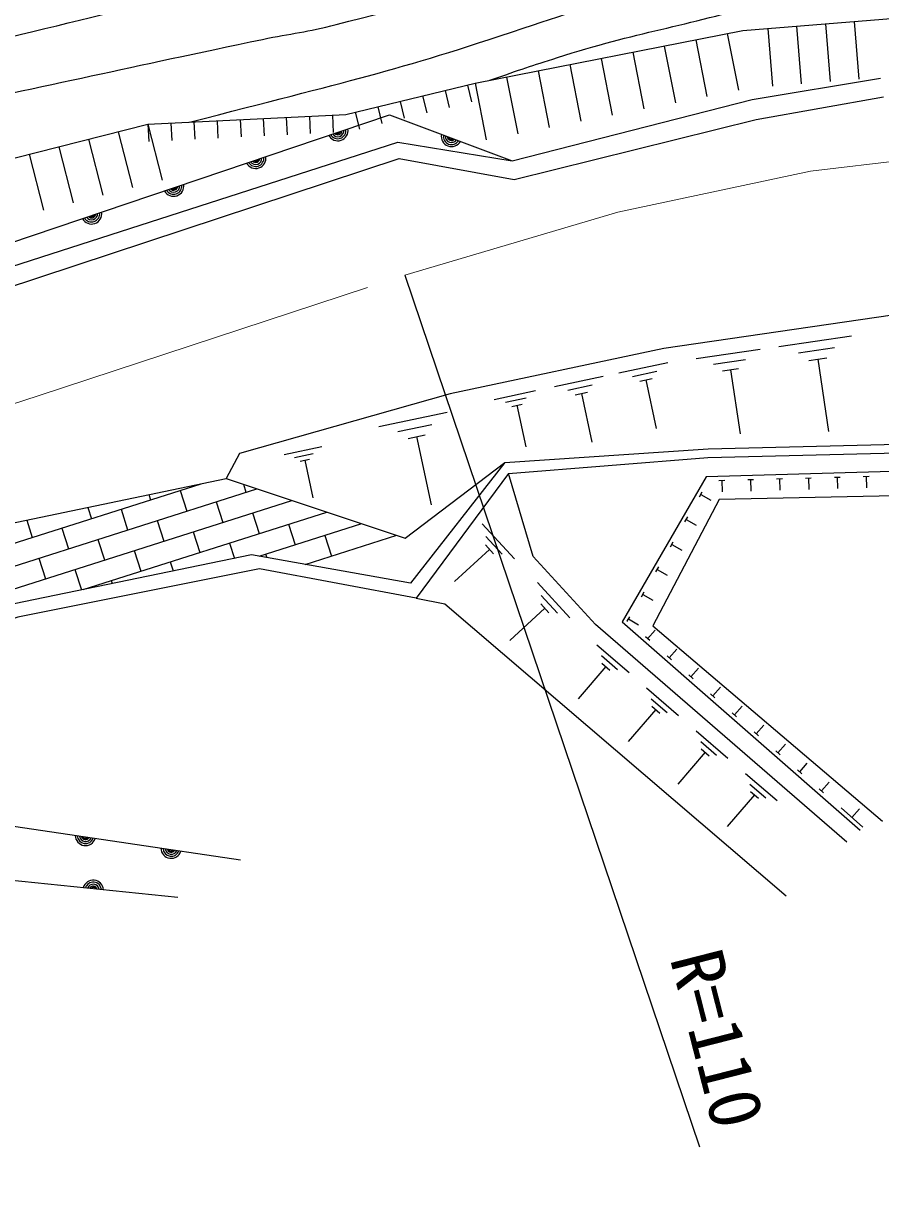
# Model space of a CAD drawing. Units: millimetres, scale not verified. Extents: x 40000 to 680000, y 20000 to 380000.
# Drawn here: x 398222 to 427895, y 264089 to 304802 of the extents above; entities that cross this region are included whole.
import ezdxf
from ezdxf.enums import TextEntityAlignment as Align

# ---------------------------------------------------------------- set-up
doc = ezdxf.new("R2010")
doc.units = ezdxf.units.MM
doc.header["$LTSCALE"] = 1000
doc.linetypes.add('CHAIN', pattern=[18.5, 12, -1.5, 3.5, -1.5])
for name, color, linetype, lineweight in [('M-BGD', 7, 'Continuous', 25), ('M-BMK', 2, 'CHAIN', 13), ('M-BMK-SRVR', 3, 'Continuous', 25)]:
    doc.layers.add(name, color=color, linetype=linetype, lineweight=lineweight)
doc.styles.add('ＭＳ ゴシック', font='')
doc.styles.get('ＭＳ ゴシック').set_extended_font_data('MS Gothic')

msp = doc.modelspace()

# ---------------------------------------------------------------- linework, layer by layer
at = {"layer": 'M-BGD'}
for p, q in [((423993, 304630), (424155, 302636)), ((424990, 304710), (425151, 302717)), ((425986, 304791), (426148, 302798)), ((426983, 304872), (427145, 302879)), ((421497, 304238), (421883, 302275)), ((422588, 304453), (422974, 302490)), ((419315, 303809), (419701, 301846)), ((420406, 304023), (420792, 302061)), ((417133, 303379), (417519, 301417)), ((418224, 303594), (418610, 301631)), ((414951, 302950), (415337, 300987)), ((416042, 303165), (416428, 301202)), ((413598, 302672), (413739, 302088)), ((413860, 302735), (414246, 300773)), ((411265, 302108), (411406, 301524)), ((412042, 302296), (412183, 301712)), ((412820, 302484), (412961, 301900)), ((409710, 301732), (409851, 301148)), ((410487, 301920), (410628, 301336)), ((402527, 301318), (403018, 299379)), ((402527, 301318), (402556, 300719)), ((403326, 301357), (403355, 300758)), ((404125, 301396), (404155, 300797)), ((404924, 301435), (404954, 300835)), ((405724, 301474), (405753, 300874)), ((406523, 301512), (406552, 300913)), ((407322, 301551), (407351, 300952)), ((408121, 301590), (408150, 300991)), ((408920, 301629), (408949, 301030)), ((401501, 301058), (401992, 299120)), ((399448, 300538), (399939, 298600)), ((400474, 300798), (400965, 298860)), ((398421, 300278), (398912, 298340)), ((424378, 293626), (426886, 293994)), ((425051, 293404), (426305, 293588)), ((421518, 293206), (423733, 293531)), ((422112, 293010), (423220, 293173)), ((425411, 293137), (426037, 293229)), ((425724, 293183), (426092, 290675)), ((418841, 292707), (420529, 293064)), ((419308, 292585), (420151, 292764)), ((422430, 292774), (422983, 292855)), ((422706, 292815), (423031, 290599)), ((416606, 292233), (418293, 292590)), ((419563, 292419), (419985, 292508)), ((419774, 292463), (420131, 290776)), ((414517, 291791), (415950, 292094)), ((417072, 292112), (417916, 292290)), ((417328, 291945), (417750, 292035)), ((417539, 291990), (417896, 290303)), ((414913, 291688), (415630, 291839)), ((415130, 291546), (415488, 291622)), ((415309, 291584), (415613, 290151)), ((410524, 290845), (412889, 291345)), ((411178, 290674), (412360, 290925)), ((411536, 290441), (412127, 290566)), ((411832, 290504), (412332, 288139)), ((407242, 289877), (408548, 290153)), ((407603, 289782), (408256, 289921)), ((407801, 289654), (408127, 289723)), ((407964, 289688), (408240, 288383)), ((411442, 286985), (414891, 289607)), ((425299, 289067), (425499, 289073)), ((425399, 289070), (425410, 288670)), ((426298, 289096), (426498, 289101)), ((426398, 289098), (426410, 288699)), ((427298, 289124), (427498, 289130)), ((427398, 289127), (427409, 288727)), ((386423, 283161), (404378, 288868)), ((386842, 282507), (406303, 288693)), ((405239, 289048), (411442, 286985)), ((405835, 288849), (405923, 288573)), ((422300, 288982), (422500, 288988)), ((422400, 288985), (422411, 288585)), ((423300, 289011), (423500, 289016)), ((423400, 289013), (423411, 288614)), ((424299, 289039), (424499, 289045)), ((424399, 289042), (424411, 288642)), ((387262, 281853), (407513, 288291)), ((402565, 288491), (402622, 288310)), ((403647, 288636), (403874, 287921)), ((421623, 288411), (421723, 288584)), ((421673, 288498), (422019, 288297)), ((400282, 285206), (408723, 287889)), ((400449, 288050), (400573, 287659)), ((401598, 287985), (401825, 287270)), ((404898, 288247), (405125, 287532)), ((406150, 287858), (406377, 287143)), ((398333, 287610), (398524, 287008)), ((402849, 287595), (403077, 286881)), ((406382, 286357), (409933, 287487)), ((407402, 287469), (407629, 286754)), ((414105, 287486), (415222, 286267)), ((421121, 287547), (421221, 287720)), ((421171, 287633), (421517, 287432)), ((399549, 287333), (399776, 286618)), ((404101, 287206), (404328, 286492)), ((407971, 286076), (411144, 287084)), ((408653, 287080), (408881, 286365)), ((414232, 287041), (414791, 286432)), ((400800, 286944), (401028, 286229)), ((405353, 286817), (405522, 286283)), ((414219, 286749), (414499, 286445)), ((420619, 286682), (420719, 286855)), ((420669, 286768), (421015, 286567)), ((398751, 286293), (398979, 285578)), ((402052, 286555), (402279, 285840)), ((406604, 286428), (406642, 286311)), ((414359, 286597), (413140, 285480)), ((400003, 285904), (400229, 285194)), ((403304, 286166), (403405, 285848)), ((420117, 285817), (420217, 285990)), ((420167, 285903), (420513, 285703)), ((401255, 285515), (401287, 285412)), ((416023, 285445), (417141, 284226)), ((416150, 285001), (416709, 284391)), ((419615, 284952), (419715, 285125)), ((419665, 285039), (420011, 284838)), ((416138, 284709), (416417, 284404)), ((416277, 284556), (415058, 283439)), ((419128, 284114), (419213, 284260)), ((419171, 284187), (419516, 283986)), ((419151, 284094), (419128, 284114)), ((419829, 283501), (420092, 283802)), ((419904, 283436), (419754, 283567)), ((418073, 283297), (419188, 282332)), ((420582, 282843), (420845, 283144)), ((418231, 282917), (418789, 282434)), ((418250, 282656), (418529, 282415)), ((420657, 282777), (420506, 282909)), ((418389, 282536), (417424, 281421)), ((421410, 282119), (421259, 282251)), ((421334, 282185), (421598, 282486)), ((419797, 281805), (420904, 280847)), ((422087, 281527), (422351, 281828)), ((419954, 281427), (420508, 280948)), ((422163, 281461), (422012, 281592)), ((420111, 281049), (419153, 279942)), ((419973, 281169), (420250, 280929)), ((422915, 280802), (422765, 280934)), ((422840, 280868), (423103, 281169)), ((421513, 280320), (422613, 279369)), ((423668, 280144), (423518, 280276)), ((423593, 280210), (423856, 280511)), ((421669, 279945), (422219, 279469)), ((424346, 279552), (424609, 279853)), ((421825, 279570), (420874, 278470)), ((421688, 279688), (421963, 279451)), ((424421, 279486), (424270, 279618)), ((425174, 278828), (425023, 278959)), ((425098, 278893), (425362, 279195)), ((423222, 278842), (424314, 277897)), ((425851, 278235), (426114, 278536)), ((423532, 278096), (422587, 277005)), ((423377, 278469), (423923, 277997)), ((423395, 278215), (423668, 277978)), ((425926, 278169), (425776, 278301)), ((427281, 276984), (426529, 277643)), ((426905, 277314), (427168, 277615))]:
    msp.add_line(p, q, dxfattribs=at)
for points in [[(413860, 302735), (423134, 304560), (430832, 305185), (435003, 305944), (438753, 305232)], [(208962, 271464), (223405, 269409), (236965, 268155), (239053, 268421), (250663, 267449), (257610, 266020), (267500, 265045), (274607, 264703), (288338, 264976), (298545, 265801), (310607, 267549), (320556, 269260), (324578, 270673), (335084, 275971), (336828, 276559), (350323, 279206), (360730, 282588), (374824, 286819), (388894, 291457), (390927, 294174), (411186, 300692), (415147, 300043), (423457, 302174), (427895, 302913)], [(402527, 301318), (409377, 301651), (413860, 302735)], [(208895, 270981), (223291, 268954), (236945, 267709), (239065, 267869), (250585, 266904), (257528, 265476), (267460, 264497), (274600, 264154), (288366, 264427), (298606, 265255), (310693, 267006), (320695, 268727), (324794, 270167), (335307, 275271), (336971, 275923), (350461, 278674), (360964, 281796), (375031, 286201), (389237, 290804), (391299, 293551), (411228, 300129), (415209, 299400), (423590, 301483), (427999, 302268)], [(299546, 267984), (311669, 270008), (320911, 273489), (325885, 276064), (342695, 280972), (347731, 283759), (355105, 285659), (358329, 287133), (368790, 289995), (369540, 290745), (375907, 293014), (384118, 295182), (387143, 296632), (394829, 299369), (402527, 301318)], [(388711, 291397), (390290, 294681), (410899, 301645), (415147, 300043)], [(457334, 279078), (457434, 292645), (457201, 294378), (456368, 295044), (445418, 295432), (430611, 295045), (420398, 293547), (412992, 291979), (405698, 289912), (405239, 289048)], [(414891, 289607), (421933, 290076), (437884, 290471), (452380, 288919), (454687, 279043)], [(415011, 289220), (421914, 289781), (437876, 290168), (452079, 288631), (454309, 278894)], [(414891, 289607), (411622, 285429), (406113, 286405), (397898, 284715), (388066, 281538), (384955, 279005), (380173, 275296), (375962, 272762), (374953, 272154)], [(453964, 278855), (451491, 288041), (437117, 289545), (421865, 289113), (418946, 284084), (427188, 276877)], [(415011, 289220), (411822, 284907), (406397, 285926), (398020, 284252), (388298, 281110), (385253, 278630), (380443, 274901), (376209, 272352), (375200, 271744)], [(426735, 276464), (418032, 283994), (415869, 286353), (415011, 289220)], [(386003, 283814), (397203, 287375), (405239, 289048)], [(452739, 279122), (451014, 287326), (437272, 288637), (422307, 288320), (420007, 283950), (427965, 277192)], [(411822, 284907), (412805, 284714), (424631, 274598)], [(372891, 265810), (379447, 270991), (385843, 274984), (391489, 277088), (394837, 277213), (397955, 276998), (405733, 275845)], [(403570, 274543), (397711, 275149), (394802, 275178), (391924, 274779), (387678, 273518), (385089, 272139), (380766, 269056), (374251, 264089)]]:
    msp.add_lwpolyline(points, dxfattribs=at)
for centre, radius, start, end in [((409104, 301096), 354, 207.4683, 9.8735), ((409104, 301096), 283, 209.6923, 7.6494), ((409104, 301096), 212, 213.4387, 3.9031), ((409104, 301096), 142, 221.1504, 356.1914), ((409104, 301096), 100, 231.4681, 345.8737), ((413042, 300895), 354, 168.1233, 330.5284), ((413042, 300895), 283, 170.3473, 328.3044), ((413042, 300895), 212, 174.0936, 324.5581), ((413042, 300895), 142, 181.8054, 316.8463), ((413042, 300895), 100, 192.123, 306.5287), ((406262, 300136), 354, 207.4683, 9.8735), ((406262, 300136), 283, 209.6923, 7.6494), ((406262, 300136), 212, 213.4387, 3.9031), ((406262, 300136), 142, 221.1504, 356.1914), ((406262, 300136), 100, 231.4681, 345.8737), ((403419, 299175), 354, 207.4683, 9.8735), ((403419, 299175), 283, 209.6923, 7.6494), ((403419, 299175), 212, 213.4387, 3.9031), ((403419, 299175), 142, 221.1504, 356.1914), ((403419, 299175), 100, 231.4681, 345.8737), ((400577, 298215), 354, 207.4683, 9.8735), ((400577, 298215), 283, 209.6923, 7.6494), ((400577, 298215), 212, 213.4387, 3.9031), ((400577, 298215), 142, 221.1504, 356.1914), ((400577, 298215), 100, 231.4681, 345.8737), ((400368, 276695), 354, 180.3667, 342.7719), ((400368, 276695), 283, 182.5908, 340.5479), ((400368, 276695), 212, 186.3371, 336.8016), ((400368, 276695), 142, 194.0488, 329.0898), ((400368, 276695), 100, 204.3665, 318.7722), ((403336, 276255), 354, 180.3667, 342.7719), ((403336, 276255), 283, 182.5908, 340.5479), ((403336, 276255), 212, 186.3371, 336.8016), ((403336, 276255), 142, 194.0488, 329.0898), ((403336, 276255), 100, 204.3665, 318.7722), ((400635, 274792), 354, 2.8944, 165.2995), ((400635, 274792), 283, 5.1184, 163.0755), ((400635, 274792), 212, 8.8647, 159.3292), ((400635, 274792), 142, 16.5765, 151.6174), ((400635, 274792), 100, 26.8941, 141.2998)]:
    msp.add_arc(centre, radius, start, end, dxfattribs=at)
for points, knots in [([(341086, 290912), (342027, 290903), (342300, 290931), (343077, 290956), (349610, 291167), (353228, 291993), (359686, 292999), (361461, 293275), (362464, 293385), (364220, 293764), (366954, 294355), (368481, 294725), (371168, 295505), (374746, 296544), (376670, 297386), (380234, 298476), (382118, 299053), (383189, 299334), (385106, 299793), (388799, 300677), (390916, 300948), (394634, 301723), (399274, 302690), (401861, 303286), (406501, 304254), (407492, 304461), (408064, 304506), (409043, 304764), (411486, 305406), (412905, 305618), (415271, 306504), (415549, 306608), (415694, 306693), (415973, 306796), (416647, 307046), (417050, 307113), (417728, 307353), (419252, 307894), (420083, 308265), (421540, 308965), (423336, 309828), (424336, 310336), (426031, 311383), (426679, 311784), (427055, 311998), (427640, 312486), (428315, 313049), (428698, 313364), (429292, 314012), (429737, 314498), (429976, 314784), (430350, 315326), (430851, 316051), (430978, 316374), (431409, 317318)], [0, 0, 0, 0, 1, 1, 1, 2, 2, 2, 3, 3, 3, 4, 4, 4, 5, 5, 5, 6, 6, 6, 7, 7, 7, 8, 8, 8, 9, 9, 9, 10, 10, 10, 11, 11, 11, 12, 12, 12, 13, 13, 13, 14, 14, 14, 15, 15, 15, 16, 16, 16, 17, 17, 17, 18, 18, 18, 18]), ([(403972, 301388), (409523, 302827), (411083, 303145), (415526, 304640), (417272, 305228), (418268, 305515), (419974, 306210), (420955, 306610), (421500, 306851), (422431, 307356), (424623, 308543), (425866, 309193), (427938, 310579), (429168, 311402), (429851, 311879), (430987, 312827), (431913, 313599), (432405, 314074), (433189, 314989), (433961, 315888), (434207, 316266), (434968, 317447)], [0, 0, 0, 0, 1, 1, 1, 2, 2, 2, 3, 3, 3, 4, 4, 4, 5, 5, 5, 6, 6, 6, 7, 7, 7, 7]), ([(378580, 299492), (380623, 300188), (381207, 300343), (382902, 300851), (388747, 302603), (392181, 302979), (398111, 304419), (402769, 305549), (405373, 306203), (410016, 307391), (412571, 308045), (414027, 308333), (416540, 309132), (417554, 309454), (418118, 309660), (419082, 310108), (420197, 310626), (420823, 310921), (421878, 311550), (422808, 312106), (423319, 312442), (424165, 313119), (424869, 313683), (425261, 314013), (425859, 314688), (426563, 315482), (426765, 315864), (427383, 316935)], [0, 0, 0, 0, 1, 1, 1, 2, 2, 2, 3, 3, 3, 4, 4, 4, 5, 5, 5, 6, 6, 6, 7, 7, 7, 8, 8, 8, 9, 9, 9, 9]), ([(414373, 302836), (415483, 303235), (415795, 303328), (416713, 303624), (419468, 304512), (421104, 304691), (423873, 305535), (425205, 305940), (425962, 306139), (427262, 306638), (428820, 307237), (429697, 307570), (431202, 308293), (432390, 308864), (433050, 309205), (434167, 309905), (435101, 310490), (435617, 310841), (436454, 311558), (437388, 312358), (437968, 312765), (438741, 313721), (439079, 314138), (439245, 314394), (439503, 314865), (439945, 315673), (439989, 316079), (440222, 317111)], [0, 0, 0, 0, 1, 1, 1, 2, 2, 2, 3, 3, 3, 4, 4, 4, 5, 5, 5, 6, 6, 6, 7, 7, 7, 8, 8, 8, 9, 9, 9, 9]), ([(356581, 295792), (358026, 295905), (358438, 295917), (359614, 296108), (360206, 296205), (360543, 296243), (361125, 296390), (364415, 297218), (366180, 297959), (369428, 298937), (373495, 300160), (375739, 300971), (379850, 302036), (383493, 302978), (385606, 303201), (389256, 304117), (392140, 304841), (393697, 305467), (396583, 306185), (399665, 306951), (401448, 307130), (404550, 307812), (406977, 308346), (408346, 308616), (410735, 309298), (412084, 309684), (412820, 309970), (414125, 310487), (415109, 310876), (415642, 311143), (416581, 311632), (417397, 312057), (417860, 312294), (418615, 312820), (419443, 313396), (419892, 313743), (420653, 314405), (421091, 314786), (421240, 314917), (421749, 315406)], [0, 0, 0, 0, 1, 1, 1, 2, 2, 2, 3, 3, 3, 4, 4, 4, 5, 5, 5, 6, 6, 6, 7, 7, 7, 8, 8, 8, 9, 9, 9, 10, 10, 10, 11, 11, 11, 12, 12, 12, 13, 13, 13, 13]), ([(379934, 303519), (381005, 303532), (381332, 303557), (382222, 303647), (383682, 303794), (384488, 304003), (385908, 304369), (388138, 304945), (389311, 305523), (391500, 306237), (393347, 306839), (394364, 307239), (396245, 307723), (399106, 308458), (400783, 308539), (403659, 309210), (406850, 309954), (407914, 310280), (411751, 311418)], [0, 0, 0, 0, 1, 1, 1, 2, 2, 2, 3, 3, 3, 4, 4, 4, 5, 5, 5, 6, 6, 6, 6])]:
    msp.add_open_spline(points, degree=3, knots=knots, dxfattribs=at)
at = {"layer": 'M-BMK'}
msp.add_lwpolyline([(372261, 283258), (398733, 291913), (411425, 296094), (418798, 298268), (425472, 299693), (433683, 300656), (440032, 301080), (447968, 300918), (452742, 300593), (458766, 300393), (467353, 300156)], dxfattribs=at)
at = {"layer": 'M-BMK-SRVR'}
msp.add_line((411425, 296094), (421629, 265915), dxfattribs=at)

# ---------------------------------------------------------------- texts
at = {"layer": 'M-BMK-SRVR', "style": 'ＭＳ ゴシック'}
msp.add_text('R=110', height=1833, rotation=284.316, dxfattribs=at).set_placement((421483, 272675), align=Align.MIDDLE_LEFT)

doc.saveas('drawing.dxf')
